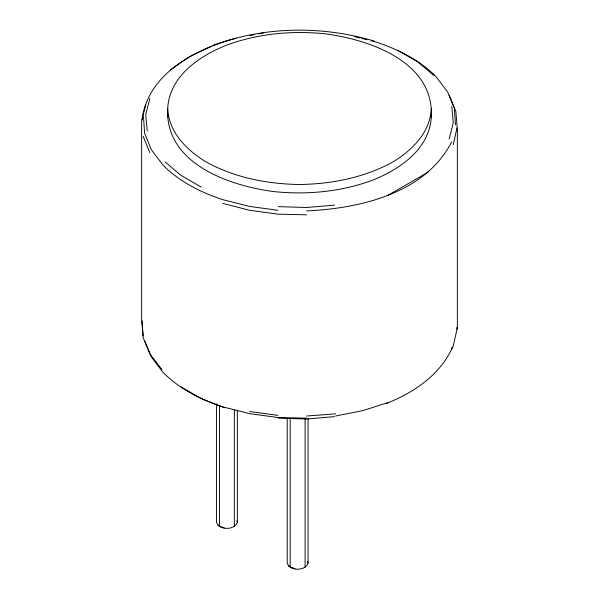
<?xml version="1.0" encoding="UTF-8"?>
<svg xmlns="http://www.w3.org/2000/svg" width="599" height="599" viewBox="0 0 599 599"><rect width="100%" height="100%" fill="white"/><g stroke="black" fill="none" stroke-linecap="round" stroke-linejoin="round"><path stroke-width="0.9" d="M167.705 108.404C169.397 76.328 199.317 55.992 226.527 45.21C257.944 33.559 291.968 30.407 325.19 33.821C369.583 39.579 434.357 61.914 431.295 117.007C429.603 149.084 399.683 169.42 372.473 180.202C341.056 191.852 307.032 195.004 273.81 191.59C229.417 185.832 164.643 163.497 167.705 108.404C168.596 132.401 187.03 150.476 206.423 162.142C234.868 177.671 267.311 184.05 299.5 184.499C331.689 184.05 364.132 177.671 392.577 162.142C411.97 150.476 430.404 132.401 431.295 108.404M167.705 117.007L168.012 115.263M142.015 119.8C147.691 73.722 195.723 48.833 236.208 38.336M453.263 144.733L456.985 127.969M386.25 403.539C413.048 392.914 439.074 375.73 451.773 348.94L452.163 347.173M145.737 104.75L141.641 121.305L141.641 319.057L143.131 335.829M237.324 410.375L237.324 522.193C234.815 530.422 218.987 530.422 216.479 522.193L216.479 403.853M308.066 418.604L308.066 563.03C305.55 571.259 289.721 571.259 287.213 563.03L287.213 418.604M149.832 98.521L145.737 114.641L147.227 130.979M449.168 138.931L453.263 122.81L451.773 106.472M451.773 348.94L453.263 345.93L457.359 327.66L457.359 129.901L455.869 111.414L449.168 95.076M451.773 141.723C425.283 193.522 359.932 208.422 306.576 210.938M170.311 69.933L189.666 56.605L211.26 46.288M428.689 171.816L387.74 195.461M387.74 402.678L362.792 410.629L335.612 416.006M212.75 45.427C264.324 26.341 321.76 25.405 374.338 41.129M249.798 35.648L254.328 34.749M258.858 33.858L263.388 32.96M334.497 205.135L306.576 207.501L278.28 206.64M334.497 416.649L306.576 419.015L278.28 418.154M306.576 416.006L335.612 413.857M306.576 214.809L277.906 214.165L249.611 210.294L222.806 203.413M306.576 418.154L277.906 417.51L249.611 413.639L223.18 406.976A156.811 90.531 0 0 1 162.861 372.151L151.322 356.892L144.973 341.415M277.906 210.294L249.611 206.423L223.18 199.759A156.811 90.531 0 0 1 162.861 164.942L151.322 149.675L144.621 133.337L143.505 116.79M249.611 411.491L277.906 415.362M354.675 36.659L359.962 37.992M361.729 38.433L367.015 39.766M371.417 40.874L375.82 41.99A156.811 90.531 0 0 1 398.859 51.065M224.662 407.837L201.212 398.59L181.108 386.984M219.548 525.9L217.961 525.203L221.69 527.352M221.922 526.948L224.296 527.996M290.283 566.736L288.703 566.04L292.424 568.189M291.87 567.44L295.03 568.833M397.788 50.368L417.892 61.974L433.901 75.519M201.212 187.075L181.108 175.47L165.099 161.932M161.745 369.358L149.832 353.882L143.131 337.544L142.015 320.997M143.131 136.347L149.832 152.685M307.691 561.525L308.066 563.03M236.949 520.688L237.324 522.193M430.988 115.263L431.295 117.007M455.495 124.959L454.379 108.404L447.678 92.074L436.139 76.807A156.811 90.531 0 0 0 399.653 51.447M456.865 327.324L456.985 329.165M305.086 418.237L305.086 567.328M290.193 418.237L290.193 567.328M234.344 410.016L234.344 526.491M219.451 405.351L219.451 526.491"/></g></svg>
